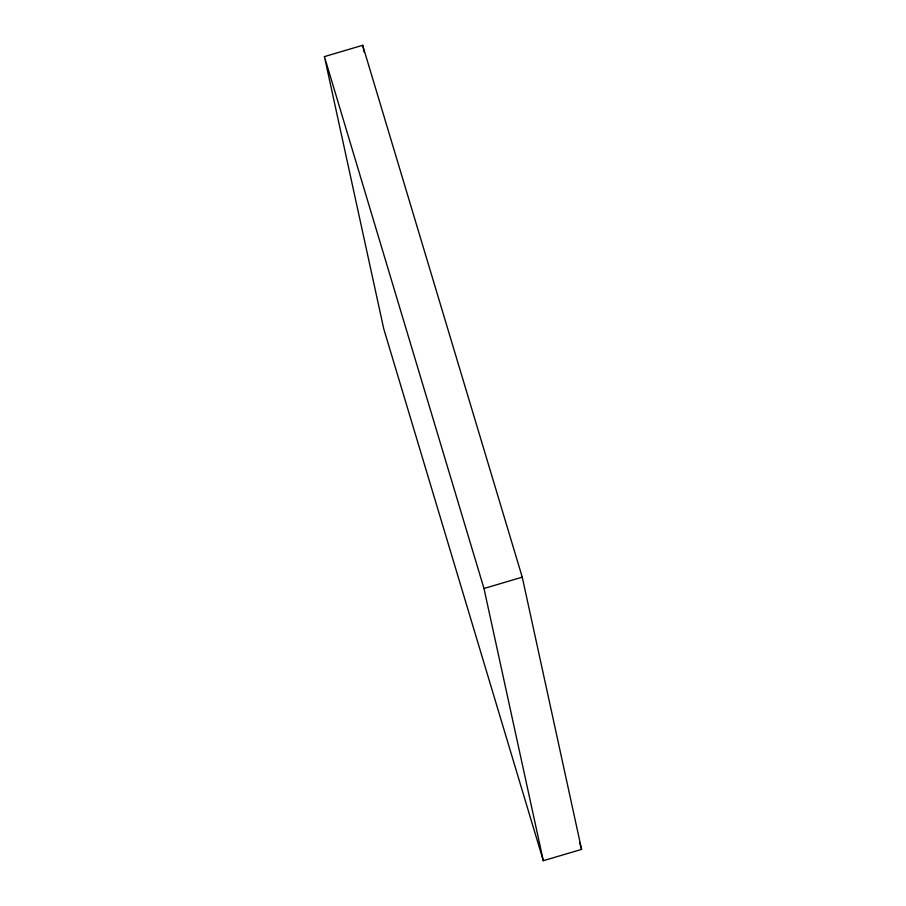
<?xml version="1.0" encoding="UTF-8"?>
<svg xmlns="http://www.w3.org/2000/svg" width="906" height="906" viewBox="0 0 906 906"><rect width="100%" height="100%" fill="white"/><g stroke="black" fill="none" stroke-linecap="round" stroke-linejoin="round"><path stroke-width="1.36" d="M324.416 56.614L362.683 45.3L522.252 577.167L581.584 849.386L543.317 860.7L383.748 328.833L324.416 56.614L483.985 588.492L543.317 860.7M483.985 588.492L522.252 577.167M579.557 842.614L581.584 849.386M362.683 45.3L364.189 52.208"/></g></svg>
